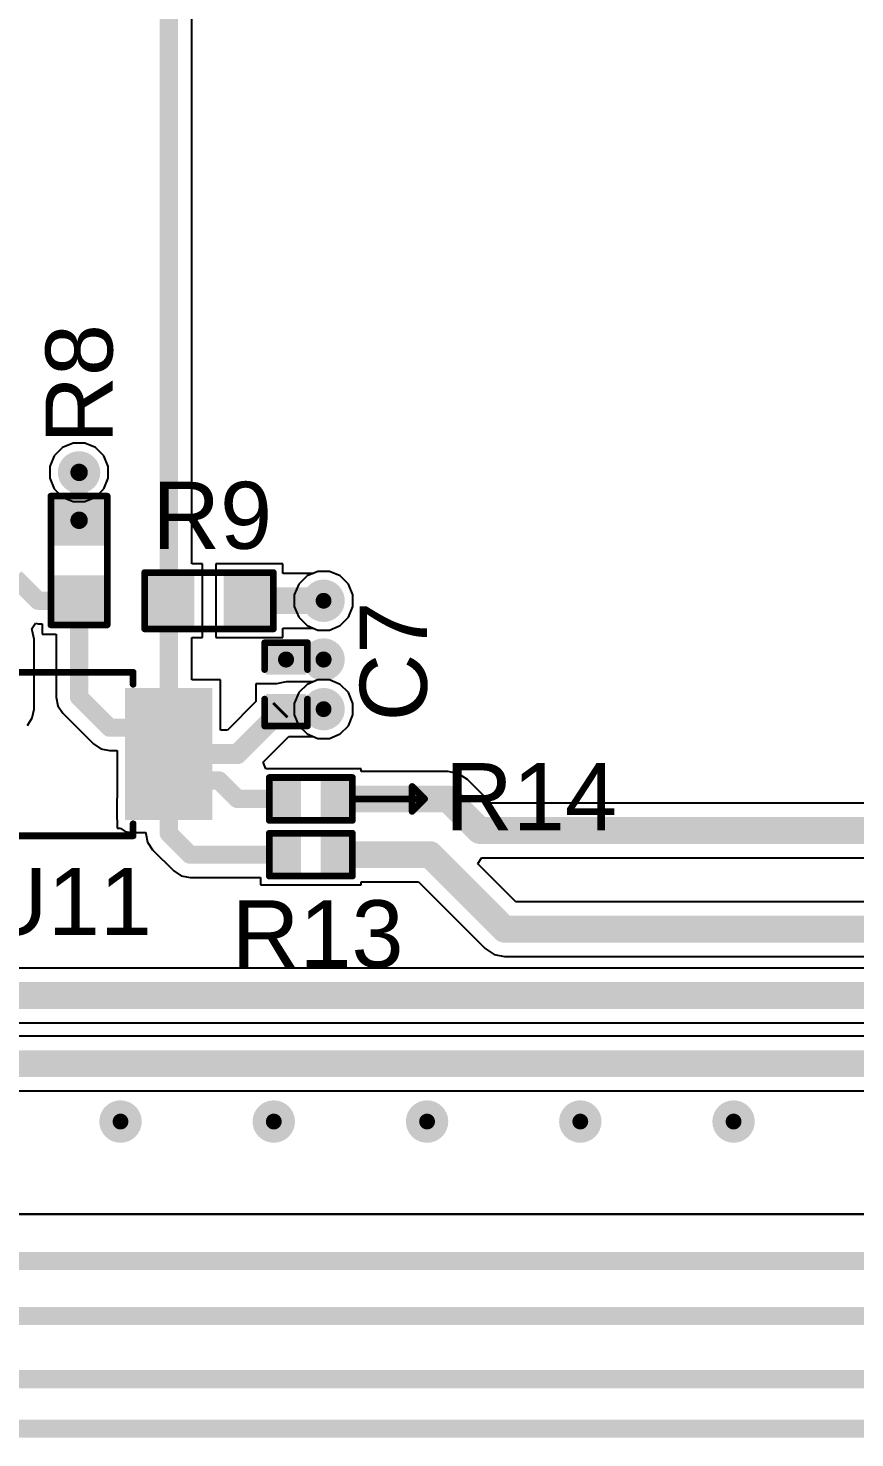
# Model space of a CAD drawing. Header units: millimetres. Extents: x 0 to 174, y 0 to 132.
# Drawn here: x 43.38 to 59.03, y 72.32 to 99.01 of the extents above; entities that cross this region are included whole.
import ezdxf

# ---------------------------------------------------------------- set-up
doc = ezdxf.new("R2010")
doc.units = ezdxf.units.MM
for name, color, linetype in [('BottomLayer', 5, 'Continuous'), ('BottomSolder', 6, 'Continuous'), ('TopLayer', 1, 'Continuous'), ('TopOverlay', 2, 'Continuous'), ('TopPaste', 8, 'Continuous'), ('TopSolder', 216, 'Continuous'), ('ViaHoleLayer', 16, 'Continuous')]:
    doc.layers.add(name, color=color, linetype=linetype)
doc.styles.add('Arial', font='', dxfattribs={"height": 0.2})
doc.styles.get('Arial').set_extended_font_data('Arial')

# ---------------------------------------------------------------- blocks, each defined once
blk = doc.blocks.new('10_VSSOP_6')
at = {"layer": 'TopLayer'}
for points in [[(-2.925, 1.15), (-1.475, 1.15), (-1.475, 0.85), (-2.925, 0.85)], [(1.475, 1.15), (2.925, 1.15), (2.925, 0.85), (1.475, 0.85)], [(-2.925, 0.65), (-1.475, 0.65), (-1.475, 0.35), (-2.925, 0.35)], [(1.475, 0.65), (2.925, 0.65), (2.925, 0.35), (1.475, 0.35)], [(-2.925, 0.15), (-1.475, 0.15), (-1.475, -0.15), (-2.925, -0.15)], [(1.475, 0.15), (2.925, 0.15), (2.925, -0.15), (1.475, -0.15)], [(-2.925, -0.35), (-1.475, -0.35), (-1.475, -0.65), (-2.925, -0.65)], [(1.475, -0.35), (2.925, -0.35), (2.925, -0.65), (1.475, -0.65)], [(-2.925, -0.85), (-1.475, -0.85), (-1.475, -1.15), (-2.925, -1.15)], [(1.475, -0.85), (2.925, -0.85), (2.925, -1.15), (1.475, -1.15)]]:
    blk.add_hatch(color=1, dxfattribs=at).paths.add_polyline_path(points)
at = {"layer": 'TopPaste'}
for points in [[(-2.925, 1.15), (-1.475, 1.15), (-1.475, 0.85), (-2.925, 0.85)], [(1.475, 1.15), (2.925, 1.15), (2.925, 0.85), (1.475, 0.85)], [(-2.925, 0.65), (-1.475, 0.65), (-1.475, 0.35), (-2.925, 0.35)], [(1.475, 0.65), (2.925, 0.65), (2.925, 0.35), (1.475, 0.35)], [(-2.925, 0.15), (-1.475, 0.15), (-1.475, -0.15), (-2.925, -0.15)], [(1.475, 0.15), (2.925, 0.15), (2.925, -0.15), (1.475, -0.15)], [(-2.925, -0.35), (-1.475, -0.35), (-1.475, -0.65), (-2.925, -0.65)], [(1.475, -0.35), (2.925, -0.35), (2.925, -0.65), (1.475, -0.65)], [(-2.925, -0.85), (-1.475, -0.85), (-1.475, -1.15), (-2.925, -1.15)], [(1.475, -0.85), (2.925, -0.85), (2.925, -1.15), (1.475, -1.15)]]:
    blk.add_hatch(color=8, dxfattribs=at).paths.add_polyline_path(points)
at = {"layer": 'TopSolder'}
for points in [[(-3.027, 1.252), (-1.373, 1.252), (-1.373, 0.748), (-3.027, 0.748)], [(1.373, 1.252), (3.027, 1.252), (3.027, 0.748), (1.373, 0.748)], [(-3.027, 0.752), (-1.373, 0.752), (-1.373, 0.248), (-3.027, 0.248)], [(1.373, 0.752), (3.027, 0.752), (3.027, 0.248), (1.373, 0.248)], [(-3.027, 0.252), (-1.373, 0.252), (-1.373, -0.252), (-3.027, -0.252)], [(1.373, 0.252), (3.027, 0.252), (3.027, -0.252), (1.373, -0.252)], [(-3.027, -0.248), (-1.373, -0.248), (-1.373, -0.752), (-3.027, -0.752)], [(1.373, -0.248), (3.027, -0.248), (3.027, -0.752), (1.373, -0.752)], [(-3.027, -0.748), (-1.373, -0.748), (-1.373, -1.252), (-3.027, -1.252)], [(1.373, -0.748), (3.027, -0.748), (3.027, -1.252), (1.373, -1.252)]]:
    blk.add_hatch(color=216, dxfattribs=at).paths.add_polyline_path(points)
at = {"layer": 'TopOverlay', "const_width": 0.127}
for points in [[(-1.524, 1.321), (-1.524, 1.549)], [(-1.524, 1.549), (1.524, 1.549)], [(1.524, 1.321), (1.524, 1.549)], [(-3.175, 0.889), (-3.175, 1.143)], [(-3.175, 1.143), (-3.048, 1.016)], [(-3.175, 0.889), (-3.048, 1.016)], [(-1.524, -1.549), (-1.524, -1.321)], [(1.524, -1.549), (1.524, -1.321)], [(-1.524, -1.549), (1.524, -1.549)]]:
    blk.add_lwpolyline(points, dxfattribs=at)
at = {"layer": 'TopOverlay', "const_width": 0.0635}
for points in [[(-1.556, 1.549, 1), (-1.492, 1.549, 1)], [(-1.556, 1.549, 1), (-1.492, 1.549, 1)], [(1.492, 1.549, 1), (1.556, 1.549, 1)], [(1.492, 1.549, 1), (1.556, 1.549, 1)], [(-1.556, 1.321, 1), (-1.492, 1.321, 1)], [(1.492, 1.321, 1), (1.556, 1.321, 1)], [(-3.207, 1.143, 1), (-3.143, 1.143, 1)], [(-3.207, 1.143, 1), (-3.143, 1.143, 1)], [(-3.08, 1.016, 1), (-3.016, 1.016, 1)], [(-3.08, 1.016, 1), (-3.016, 1.016, 1)], [(-3.207, 0.889, 1), (-3.143, 0.889, 1)], [(-3.207, 0.889, 1), (-3.143, 0.889, 1)], [(-1.556, -1.321, 1), (-1.492, -1.321, 1)], [(1.492, -1.321, 1), (1.556, -1.321, 1)], [(-1.556, -1.549, 1), (-1.492, -1.549, 1)], [(-1.556, -1.549, 1), (-1.492, -1.549, 1)], [(1.492, -1.549, 1), (1.556, -1.549, 1)], [(1.492, -1.549, 1), (1.556, -1.549, 1)]]:
    blk.add_lwpolyline(points, format="xyb", close=True, dxfattribs=at)
blk = doc.blocks.new('R___0402_45')
at = {"layer": 'TopLayer'}
for points in [[(-0.699, -0.318), (-0.699, 0.318), (-0.241, 0.318), (-0.241, -0.318)], [(0.241, -0.318), (0.241, 0.318), (0.699, 0.318), (0.699, -0.318)]]:
    blk.add_hatch(color=1, dxfattribs=at).paths.add_polyline_path(points)
at = {"layer": 'TopPaste'}
for points in [[(-0.699, -0.318), (-0.699, 0.318), (-0.241, 0.318), (-0.241, -0.318)], [(0.241, -0.318), (0.241, 0.318), (0.699, 0.318), (0.699, -0.318)]]:
    blk.add_hatch(color=8, dxfattribs=at).paths.add_polyline_path(points)
at = {"layer": 'TopSolder'}
for points in [[(-0.754, -0.373), (-0.754, 0.373), (-0.186, 0.373), (-0.186, -0.373)], [(0.186, -0.373), (0.186, 0.373), (0.754, 0.373), (0.754, -0.373)]]:
    blk.add_hatch(color=216, dxfattribs=at).paths.add_polyline_path(points)
at = {"layer": 'TopOverlay'}
for points, const_width in [([(-0.787, 0.406), (0.787, 0.406)], 0.127), ([(-0.787, -0.406), (-0.787, 0.406)], 0.127), ([(0.787, -0.406), (0.787, 0.406)], 0.127), ([(-0.787, -0.406), (0.787, -0.406)], 0.127), ([(-0.813, -0.432), (0.813, -0.432)], 0.00323)]:
    blk.add_lwpolyline(points, dxfattribs=dict(at, const_width=const_width))
for points, const_width in [([(-0.819, 0.406, 1), (-0.756, 0.406, 1)], 0.0635), ([(-0.819, 0.406, 1), (-0.756, 0.406, 1)], 0.0635), ([(0.756, 0.406, 1), (0.819, 0.406, 1)], 0.0635), ([(0.756, 0.406, 1), (0.819, 0.406, 1)], 0.0635), ([(-0.819, -0.406, 1), (-0.756, -0.406, 1)], 0.0635), ([(-0.819, -0.406, 1), (-0.756, -0.406, 1)], 0.0635), ([(-0.814, -0.432, 1), (-0.812, -0.432, 1)], 0.00161), ([(0.756, -0.406, 1), (0.819, -0.406, 1)], 0.0635), ([(0.756, -0.406, 1), (0.819, -0.406, 1)], 0.0635), ([(0.812, -0.432, 1), (0.814, -0.432, 1)], 0.00161)]:
    blk.add_lwpolyline(points, format="xyb", close=True, dxfattribs=dict(at, const_width=const_width))
blk = doc.blocks.new('R___0402_46')
at = {"layer": 'TopLayer'}
for points in [[(-0.699, -0.318), (-0.699, 0.318), (-0.241, 0.318), (-0.241, -0.318)], [(0.241, -0.318), (0.241, 0.318), (0.699, 0.318), (0.699, -0.318)]]:
    blk.add_hatch(color=1, dxfattribs=at).paths.add_polyline_path(points)
at = {"layer": 'TopPaste'}
for points in [[(-0.699, -0.318), (-0.699, 0.318), (-0.241, 0.318), (-0.241, -0.318)], [(0.241, -0.318), (0.241, 0.318), (0.699, 0.318), (0.699, -0.318)]]:
    blk.add_hatch(color=8, dxfattribs=at).paths.add_polyline_path(points)
at = {"layer": 'TopSolder'}
for points in [[(-0.754, -0.373), (-0.754, 0.373), (-0.186, 0.373), (-0.186, -0.373)], [(0.186, -0.373), (0.186, 0.373), (0.754, 0.373), (0.754, -0.373)]]:
    blk.add_hatch(color=216, dxfattribs=at).paths.add_polyline_path(points)
at = {"layer": 'TopOverlay'}
for points, const_width in [([(-0.787, 0.406), (0.787, 0.406)], 0.127), ([(-0.787, -0.406), (-0.787, 0.406)], 0.127), ([(0.787, -0.406), (0.787, 0.406)], 0.127), ([(-0.787, -0.406), (0.787, -0.406)], 0.127), ([(-0.813, -0.432), (0.813, -0.432)], 0.00323)]:
    blk.add_lwpolyline(points, dxfattribs=dict(at, const_width=const_width))
for points, const_width in [([(-0.819, 0.406, 1), (-0.756, 0.406, 1)], 0.0635), ([(-0.819, 0.406, 1), (-0.756, 0.406, 1)], 0.0635), ([(0.756, 0.406, 1), (0.819, 0.406, 1)], 0.0635), ([(0.756, 0.406, 1), (0.819, 0.406, 1)], 0.0635), ([(-0.819, -0.406, 1), (-0.756, -0.406, 1)], 0.0635), ([(-0.819, -0.406, 1), (-0.756, -0.406, 1)], 0.0635), ([(-0.814, -0.432, 1), (-0.812, -0.432, 1)], 0.00161), ([(0.756, -0.406, 1), (0.819, -0.406, 1)], 0.0635), ([(0.756, -0.406, 1), (0.819, -0.406, 1)], 0.0635), ([(0.812, -0.432, 1), (0.814, -0.432, 1)], 0.00161)]:
    blk.add_lwpolyline(points, format="xyb", close=True, dxfattribs=dict(at, const_width=const_width))
blk = doc.blocks.new('R___0603_50')
at = {"layer": 'TopLayer'}
for points in [[(-0.381, 0.4445), (-0.381, -0.4445), (-1.143, -0.4445), (-1.143, 0.4445)], [(1.143, 0.4445), (1.143, -0.4445), (0.381, -0.4445), (0.381, 0.4445)]]:
    blk.add_hatch(color=1, dxfattribs=at).paths.add_polyline_path(points)
at = {"layer": 'TopPaste'}
for points in [[(-0.381, 0.4445), (-0.381, -0.4445), (-1.143, -0.4445), (-1.143, 0.4445)], [(1.143, 0.4445), (1.143, -0.4445), (0.381, -0.4445), (0.381, 0.4445)]]:
    blk.add_hatch(color=8, dxfattribs=at).paths.add_polyline_path(points)
at = {"layer": 'TopSolder'}
for points in [[(-0.2794, 0.5461), (-0.2794, -0.5461), (-1.2446, -0.5461), (-1.2446, 0.5461)], [(1.2446, 0.5461), (1.2446, -0.5461), (0.2794, -0.5461), (0.2794, 0.5461)]]:
    blk.add_hatch(color=216, dxfattribs=at).paths.add_polyline_path(points)
at = {"layer": 'TopOverlay', "const_width": 0.127}
for points in [[(-1.2192, 0.5334), (1.2192, 0.5334)], [(-1.2192, -0.5334), (-1.2192, 0.5334)], [(1.2192, -0.5334), (1.2192, 0.5334)], [(-1.2192, -0.5334), (1.2192, -0.5334)]]:
    blk.add_lwpolyline(points, dxfattribs=at)
at = {"layer": 'TopOverlay', "const_width": 0.0635}
for points in [[(-1.25095, 0.5334, 1), (-1.18745, 0.5334, 1)], [(-1.25095, 0.5334, 1), (-1.18745, 0.5334, 1)], [(1.18745, 0.5334, 1), (1.25095, 0.5334, 1)], [(1.18745, 0.5334, 1), (1.25095, 0.5334, 1)], [(-1.25095, -0.5334, 1), (-1.18745, -0.5334, 1)], [(-1.25095, -0.5334, 1), (-1.18745, -0.5334, 1)], [(1.18745, -0.5334, 1), (1.25095, -0.5334, 1)], [(1.18745, -0.5334, 1), (1.25095, -0.5334, 1)]]:
    blk.add_lwpolyline(points, format="xyb", close=True, dxfattribs=at)
blk = doc.blocks.new('R___0603_51')
at = {"layer": 'TopLayer'}
for points in [[(-0.381, 0.4445), (-0.381, -0.4445), (-1.143, -0.4445), (-1.143, 0.4445)], [(1.143, 0.4445), (1.143, -0.4445), (0.381, -0.4445), (0.381, 0.4445)]]:
    blk.add_hatch(color=1, dxfattribs=at).paths.add_polyline_path(points)
at = {"layer": 'TopPaste'}
for points in [[(-0.381, 0.4445), (-0.381, -0.4445), (-1.143, -0.4445), (-1.143, 0.4445)], [(1.143, 0.4445), (1.143, -0.4445), (0.381, -0.4445), (0.381, 0.4445)]]:
    blk.add_hatch(color=8, dxfattribs=at).paths.add_polyline_path(points)
at = {"layer": 'TopSolder'}
for points in [[(-0.2794, 0.5461), (-0.2794, -0.5461), (-1.2446, -0.5461), (-1.2446, 0.5461)], [(1.2446, 0.5461), (1.2446, -0.5461), (0.2794, -0.5461), (0.2794, 0.5461)]]:
    blk.add_hatch(color=216, dxfattribs=at).paths.add_polyline_path(points)
at = {"layer": 'TopOverlay', "const_width": 0.127}
for points in [[(-1.2192, 0.5334), (1.2192, 0.5334)], [(-1.2192, 0.5334), (-1.2192, -0.5334)], [(1.2192, 0.5334), (1.2192, -0.5334)], [(-1.2192, -0.5334), (1.2192, -0.5334)]]:
    blk.add_lwpolyline(points, dxfattribs=at)
at = {"layer": 'TopOverlay', "const_width": 0.0635}
for points in [[(-1.25095, 0.5334, 1), (-1.18745, 0.5334, 1)], [(-1.25095, 0.5334, 1), (-1.18745, 0.5334, 1)], [(1.18745, 0.5334, 1), (1.25095, 0.5334, 1)], [(1.18745, 0.5334, 1), (1.25095, 0.5334, 1)], [(-1.25095, -0.5334, 1), (-1.18745, -0.5334, 1)], [(-1.25095, -0.5334, 1), (-1.18745, -0.5334, 1)], [(1.18745, -0.5334, 1), (1.25095, -0.5334, 1)], [(1.18745, -0.5334, 1), (1.25095, -0.5334, 1)]]:
    blk.add_lwpolyline(points, format="xyb", close=True, dxfattribs=at)
blk = doc.blocks.new('C___0402_104')
at = {"layer": 'TopLayer'}
for points in [[(-0.699, -0.318), (-0.699, 0.318), (-0.241, 0.318), (-0.241, -0.318)], [(0.241, -0.318), (0.241, 0.318), (0.699, 0.318), (0.699, -0.318)]]:
    blk.add_hatch(color=1, dxfattribs=at).paths.add_polyline_path(points)
at = {"layer": 'TopPaste'}
for points in [[(-0.699, -0.318), (-0.699, 0.318), (-0.241, 0.318), (-0.241, -0.318)], [(0.241, -0.318), (0.241, 0.318), (0.699, 0.318), (0.699, -0.318)]]:
    blk.add_hatch(color=8, dxfattribs=at).paths.add_polyline_path(points)
at = {"layer": 'TopSolder'}
for points in [[(-0.758, -0.377), (-0.758, 0.377), (-0.181, 0.377), (-0.181, -0.377)], [(0.181, -0.377), (0.181, 0.377), (0.758, 0.377), (0.758, -0.377)]]:
    blk.add_hatch(color=216, dxfattribs=at).paths.add_polyline_path(points)
at = {"layer": 'TopOverlay', "const_width": 0.127}
for points in [[(-0.787, 0.406), (-0.787, -0.406)], [(-0.787, 0.406), (-0.279, 0.406)], [(0.279, 0.406), (0.787, 0.406)], [(0.787, 0.406), (0.787, -0.406)], [(-0.787, -0.406), (-0.279, -0.406)], [(0.279, -0.406), (0.787, -0.406)]]:
    blk.add_lwpolyline(points, dxfattribs=at)
at = {"layer": 'TopOverlay', "const_width": 0.0635}
for points in [[(-0.819, 0.406, 1), (-0.756, 0.406, 1)], [(-0.819, 0.406, 1), (-0.756, 0.406, 1)], [(-0.311, 0.406, 1), (-0.248, 0.406, 1)], [(0.248, 0.406, 1), (0.311, 0.406, 1)], [(0.756, 0.406, 1), (0.819, 0.406, 1)], [(0.756, 0.406, 1), (0.819, 0.406, 1)], [(-0.819, -0.406, 1), (-0.756, -0.406, 1)], [(-0.819, -0.406, 1), (-0.756, -0.406, 1)], [(-0.311, -0.406, 1), (-0.248, -0.406, 1)], [(0.248, -0.406, 1), (0.311, -0.406, 1)], [(0.756, -0.406, 1), (0.819, -0.406, 1)], [(0.756, -0.406, 1), (0.819, -0.406, 1)]]:
    blk.add_lwpolyline(points, format="xyb", close=True, dxfattribs=at)

msp = doc.modelspace()

# ---------------------------------------------------------------- hatches: boundary and pattern name
at = {"layer": 'BottomLayer'}
h = msp.add_hatch(color=5, dxfattribs=at)
edge = h.paths.add_edge_path()
edge.add_arc((44.34, 90.602), 0.3, 0, 360)
h = msp.add_hatch(color=5, dxfattribs=at)
edge = h.paths.add_edge_path()
edge.add_arc((48.971, 88.171), 0.3, 0, 360)
h = msp.add_hatch(color=5, dxfattribs=at)
edge = h.paths.add_edge_path()
edge.add_arc((48.971, 87.058), 0.3, 0, 360)
h = msp.add_hatch(color=5, dxfattribs=at)
edge = h.paths.add_edge_path()
edge.add_arc((48.971, 86.118), 0.3, 0, 360)
h = msp.add_hatch(color=5, dxfattribs=at)
edge = h.paths.add_edge_path()
edge.add_arc((45.125, 78.308), 0.3, 0, 360)
h = msp.add_hatch(color=5, dxfattribs=at)
edge = h.paths.add_edge_path()
edge.add_arc((48.028, 78.308), 0.3, 0, 360)
h = msp.add_hatch(color=5, dxfattribs=at)
edge = h.paths.add_edge_path()
edge.add_arc((50.931, 78.308), 0.3, 0, 360)
h = msp.add_hatch(color=5, dxfattribs=at)
edge = h.paths.add_edge_path()
edge.add_arc((53.833, 78.308), 0.3, 0, 360)
h = msp.add_hatch(color=5, dxfattribs=at)
edge = h.paths.add_edge_path()
edge.add_arc((56.736, 78.308), 0.3, 0, 360)
at = {"layer": 'BottomSolder'}
h = msp.add_hatch(color=6, dxfattribs=at)
edge = h.paths.add_edge_path()
edge.add_arc((44.34, 90.602), 0.402, 0, 360)
h = msp.add_hatch(color=6, dxfattribs=at)
edge = h.paths.add_edge_path()
edge.add_arc((48.971, 88.171), 0.402, 0, 360)
h = msp.add_hatch(color=6, dxfattribs=at)
edge = h.paths.add_edge_path()
edge.add_arc((48.971, 87.058), 0.402, 0, 360)
h = msp.add_hatch(color=6, dxfattribs=at)
edge = h.paths.add_edge_path()
edge.add_arc((48.971, 86.118), 0.402, 0, 360)
h = msp.add_hatch(color=6, dxfattribs=at)
edge = h.paths.add_edge_path()
edge.add_arc((45.125, 78.308), 0.402, 0, 360)
h = msp.add_hatch(color=6, dxfattribs=at)
edge = h.paths.add_edge_path()
edge.add_arc((48.028, 78.308), 0.402, 0, 360)
h = msp.add_hatch(color=6, dxfattribs=at)
edge = h.paths.add_edge_path()
edge.add_arc((50.931, 78.308), 0.402, 0, 360)
h = msp.add_hatch(color=6, dxfattribs=at)
edge = h.paths.add_edge_path()
edge.add_arc((53.833, 78.308), 0.402, 0, 360)
h = msp.add_hatch(color=6, dxfattribs=at)
edge = h.paths.add_edge_path()
edge.add_arc((56.736, 78.308), 0.402, 0, 360)
at = {"layer": 'TopLayer'}
h = msp.add_hatch(color=1, dxfattribs=at)
edge = h.paths.add_edge_path()
edge.add_arc((44.34, 90.602), 0.3, 0, 360)
h = msp.add_hatch(color=1, dxfattribs=at)
edge = h.paths.add_edge_path()
edge.add_arc((48.971, 88.171), 0.3, 0, 360)
h = msp.add_hatch(color=1, dxfattribs=at)
edge = h.paths.add_edge_path()
edge.add_arc((48.971, 87.058), 0.3, 0, 360)
h = msp.add_hatch(color=1, dxfattribs=at)
edge = h.paths.add_edge_path()
edge.add_arc((48.971, 86.118), 0.3, 0, 360)
msp.add_hatch(color=1, dxfattribs=at).paths.add_polyline_path([(45.315, 84.039), (46.765, 84.039), (46.765, 84.418), (45.315, 84.418)])
h = msp.add_hatch(color=1, dxfattribs=at)
edge = h.paths.add_edge_path()
edge.add_arc((45.125, 78.308), 0.3, 0, 360)
h = msp.add_hatch(color=1, dxfattribs=at)
edge = h.paths.add_edge_path()
edge.add_arc((48.028, 78.308), 0.3, 0, 360)
h = msp.add_hatch(color=1, dxfattribs=at)
edge = h.paths.add_edge_path()
edge.add_arc((50.931, 78.308), 0.3, 0, 360)
h = msp.add_hatch(color=1, dxfattribs=at)
edge = h.paths.add_edge_path()
edge.add_arc((53.833, 78.308), 0.3, 0, 360)
h = msp.add_hatch(color=1, dxfattribs=at)
edge = h.paths.add_edge_path()
edge.add_arc((56.736, 78.308), 0.3, 0, 360)
at = {"layer": 'TopSolder'}
h = msp.add_hatch(color=216, dxfattribs=at)
edge = h.paths.add_edge_path()
edge.add_arc((44.34, 90.602), 0.402, 0, 360)
h = msp.add_hatch(color=216, dxfattribs=at)
edge = h.paths.add_edge_path()
edge.add_arc((48.971, 88.171), 0.402, 0, 360)
h = msp.add_hatch(color=216, dxfattribs=at)
edge = h.paths.add_edge_path()
edge.add_arc((48.971, 87.058), 0.402, 0, 360)
h = msp.add_hatch(color=216, dxfattribs=at)
edge = h.paths.add_edge_path()
edge.add_arc((48.971, 86.118), 0.402, 0, 360)
h = msp.add_hatch(color=216, dxfattribs=at)
edge = h.paths.add_edge_path()
edge.add_arc((45.125, 78.308), 0.402, 0, 360)
h = msp.add_hatch(color=216, dxfattribs=at)
edge = h.paths.add_edge_path()
edge.add_arc((48.028, 78.308), 0.402, 0, 360)
h = msp.add_hatch(color=216, dxfattribs=at)
edge = h.paths.add_edge_path()
edge.add_arc((50.931, 78.308), 0.402, 0, 360)
h = msp.add_hatch(color=216, dxfattribs=at)
edge = h.paths.add_edge_path()
edge.add_arc((53.833, 78.308), 0.402, 0, 360)
h = msp.add_hatch(color=216, dxfattribs=at)
edge = h.paths.add_edge_path()
edge.add_arc((56.736, 78.308), 0.402, 0, 360)
at = {"layer": 'ViaHoleLayer'}
h = msp.add_hatch(color=16, dxfattribs=at)
edge = h.paths.add_edge_path()
edge.add_arc((44.34, 90.602), 0.15, 0, 360)
h = msp.add_hatch(color=16, dxfattribs=at)
edge = h.paths.add_edge_path()
edge.add_arc((48.971, 88.171), 0.15, 0, 360)
h = msp.add_hatch(color=16, dxfattribs=at)
edge = h.paths.add_edge_path()
edge.add_arc((48.971, 87.058), 0.15, 0, 360)
h = msp.add_hatch(color=16, dxfattribs=at)
edge = h.paths.add_edge_path()
edge.add_arc((48.971, 86.118), 0.15, 0, 360)
h = msp.add_hatch(color=16, dxfattribs=at)
edge = h.paths.add_edge_path()
edge.add_arc((45.125, 78.308), 0.15, 0, 360)
h = msp.add_hatch(color=16, dxfattribs=at)
edge = h.paths.add_edge_path()
edge.add_arc((48.028, 78.308), 0.15, 0, 360)
h = msp.add_hatch(color=16, dxfattribs=at)
edge = h.paths.add_edge_path()
edge.add_arc((50.931, 78.308), 0.15, 0, 360)
h = msp.add_hatch(color=16, dxfattribs=at)
edge = h.paths.add_edge_path()
edge.add_arc((53.833, 78.308), 0.15, 0, 360)
h = msp.add_hatch(color=16, dxfattribs=at)
edge = h.paths.add_edge_path()
edge.add_arc((56.736, 78.308), 0.15, 0, 360)

# ---------------------------------------------------------------- linework, layer by layer
at = {"layer": 'BottomLayer'}
for p, q in [((44.027, 91.071), (43.871, 90.916)), ((44.23, 91.156), (44.027, 91.071)), ((44.451, 91.156), (44.23, 91.156)), ((44.654, 91.071), (44.451, 91.156)), ((44.81, 90.916), (44.654, 91.071)), ((43.871, 90.916), (43.786, 90.712)), ((44.894, 90.712), (44.81, 90.916)), ((43.786, 90.712), (43.786, 90.492)), ((44.894, 90.492), (44.894, 90.712)), ((43.786, 90.492), (43.871, 90.288)), ((43.871, 90.288), (44.027, 90.132)), ((44.654, 90.132), (44.81, 90.288)), ((44.81, 90.288), (44.894, 90.492)), ((44.027, 90.132), (44.23, 90.048)), ((44.23, 90.048), (44.451, 90.048)), ((44.451, 90.048), (44.654, 90.132)), ((48.657, 88.641), (48.502, 88.485)), ((48.861, 88.725), (48.657, 88.641)), ((49.081, 88.725), (48.861, 88.725)), ((49.285, 88.641), (49.081, 88.725)), ((49.441, 88.485), (49.285, 88.641)), ((48.502, 88.485), (48.417, 88.281)), ((49.525, 88.281), (49.441, 88.485)), ((48.417, 88.281), (48.417, 88.061)), ((49.525, 88.061), (49.525, 88.281)), ((48.417, 88.061), (48.502, 87.857)), ((48.502, 87.857), (48.657, 87.701)), ((49.285, 87.701), (49.441, 87.857)), ((49.441, 87.857), (49.525, 88.061)), ((48.657, 87.701), (48.861, 87.617)), ((48.861, 87.617), (49.081, 87.617)), ((49.081, 87.617), (49.285, 87.701)), ((48.657, 86.587), (48.502, 86.432)), ((48.861, 86.672), (48.657, 86.587)), ((49.081, 86.672), (48.861, 86.672)), ((49.285, 86.587), (49.081, 86.672)), ((49.441, 86.432), (49.285, 86.587)), ((48.502, 86.432), (48.417, 86.228)), ((48.417, 86.228), (48.417, 86.008)), ((49.525, 86.228), (49.441, 86.432)), ((49.525, 86.008), (49.525, 86.228)), ((48.417, 86.008), (48.502, 85.804)), ((49.441, 85.804), (49.525, 86.008)), ((48.502, 85.804), (48.657, 85.648)), ((49.285, 85.648), (49.441, 85.804)), ((48.657, 85.648), (48.861, 85.564)), ((48.861, 85.564), (49.081, 85.564)), ((49.081, 85.564), (49.285, 85.648))]:
    msp.add_line(p, q, dxfattribs=at)
at = {"layer": 'TopLayer'}
for p, q in [((46.475, 88.87), (46.475, 102.684)), ((46.675, 88.87), (46.475, 88.87)), ((46.675, 87.473), (46.675, 88.87)), ((48.199, 88.87), (46.929, 88.87)), ((46.929, 88.87), (46.929, 87.473)), ((48.199, 88.689), (48.199, 88.87)), ((48.774, 88.689), (48.199, 88.689)), ((48.861, 88.725), (48.774, 88.689)), ((49.081, 88.725), (48.861, 88.725)), ((49.285, 88.641), (49.081, 88.725)), ((49.441, 88.485), (49.285, 88.641)), ((49.525, 88.281), (49.441, 88.485)), ((49.525, 88.061), (49.525, 88.281)), ((49.285, 87.701), (49.441, 87.857)), ((49.441, 87.857), (49.525, 88.061)), ((43.442, 87.631), (43.518, 87.745)), ((43.455, 87.611), (43.442, 87.631)), ((43.488, 87.445), (43.455, 87.611)), ((43.518, 87.745), (43.565, 87.736)), ((43.565, 87.736), (43.642, 87.736)), ((43.642, 87.736), (43.642, 87.536)), ((48.199, 87.473), (48.199, 87.653)), ((48.199, 87.653), (48.774, 87.653)), ((48.774, 87.653), (48.861, 87.617)), ((48.861, 87.617), (49.081, 87.617)), ((49.081, 87.617), (49.285, 87.701)), ((43.488, 86.118), (43.488, 87.445)), ((43.642, 87.536), (43.905, 87.536)), ((43.905, 87.536), (43.905, 86.346)), ((46.475, 86.672), (46.475, 87.473)), ((46.475, 87.473), (46.675, 87.473)), ((46.929, 87.473), (48.199, 87.473)), ((47.019, 86.672), (46.475, 86.672)), ((47.019, 85.721), (47.019, 86.672)), ((48.082, 86.6), (47.689, 86.6)), ((47.689, 86.6), (47.689, 86.26)), ((48.26, 86.636), (48.082, 86.6)), ((48.774, 86.636), (48.26, 86.636)), ((48.861, 86.672), (48.774, 86.636)), ((49.081, 86.672), (48.861, 86.672)), ((49.285, 86.587), (49.081, 86.672)), ((49.441, 86.432), (49.285, 86.587)), ((43.905, 86.346), (43.938, 86.18)), ((47.689, 86.26), (47.149, 85.721)), ((49.525, 86.228), (49.441, 86.432)), ((49.525, 86.008), (49.525, 86.228)), ((43.455, 85.951), (43.488, 86.118)), ((43.938, 86.18), (44.033, 86.039)), ((44.033, 86.039), (44.611, 85.46)), ((49.441, 85.804), (49.525, 86.008)), ((43.361, 85.81), (43.455, 85.951)), ((47.149, 85.721), (47.019, 85.721)), ((49.285, 85.648), (49.441, 85.804)), ((44.611, 85.46), (44.753, 85.366)), ((47.826, 85.116), (48.31, 85.6)), ((48.31, 85.6), (48.774, 85.6)), ((48.774, 85.6), (48.861, 85.564)), ((48.861, 85.564), (49.081, 85.564)), ((49.081, 85.564), (49.285, 85.648)), ((44.753, 85.366), (44.919, 85.333)), ((44.919, 85.333), (45.061, 85.333)), ((45.061, 85.333), (45.061, 84.443)), ((47.879, 84.989), (47.826, 85.116)), ((49.682, 84.989), (47.879, 84.989)), ((49.682, 84.936), (49.682, 84.989)), ((51.33, 84.936), (49.682, 84.936)), ((51.528, 84.896), (51.33, 84.936)), ((51.696, 84.784), (51.528, 84.896)), ((52.142, 84.338), (51.696, 84.784)), ((45.061, 84.443), (45.056, 84.418)), ((45.056, 84.418), (45.056, 84.039)), ((64.272, 84.338), (52.142, 84.338)), ((45.056, 84.039), (45.061, 84.014)), ((45.061, 84.014), (45.061, 83.864)), ((45.061, 83.864), (45.127, 83.864)), ((45.127, 83.864), (45.132, 83.856)), ((45.132, 83.856), (45.216, 83.8)), ((45.216, 83.8), (45.315, 83.78)), ((45.315, 83.78), (45.605, 83.78)), ((45.605, 83.78), (45.605, 83.764)), ((45.605, 83.764), (45.638, 83.598)), ((45.638, 83.598), (45.733, 83.457)), ((45.733, 83.457), (46.134, 83.055)), ((51.891, 83.19), (51.959, 83.302)), ((51.959, 83.302), (64.272, 83.302)), ((46.134, 83.055), (46.275, 82.961)), ((52.613, 82.468), (51.891, 83.19)), ((46.275, 82.961), (46.442, 82.928)), ((46.442, 82.928), (47.777, 82.928)), ((47.777, 82.928), (47.777, 82.791)), ((47.777, 82.791), (49.682, 82.791)), ((49.682, 82.791), (49.682, 82.845)), ((49.682, 82.845), (50.771, 82.845)), ((50.771, 82.845), (52.033, 81.583)), ((77.548, 82.468), (52.613, 82.468)), ((52.033, 81.583), (52.201, 81.471)), ((52.201, 81.471), (52.399, 81.432)), ((52.399, 81.432), (77.762, 81.432)), ((87.963, 81.214), (40.372, 81.214)), ((40.157, 80.178), (88.177, 80.178)), ((99.361, 79.923), (39.406, 79.923)), ((39.192, 78.887), (99.576, 78.887)), ((18.466, 76.556), (137.592, 76.556)), ((116.987, 76.556), (18.581, 76.556))]:
    msp.add_line(p, q, dxfattribs=at)
for points, const_width in [([(46.04, 88.171), (46.04, 103.032)], 0.345), ([(44.34, 89.695), (44.34, 90.602)], 0.33), ([(43.129, 88.607), (43.565, 88.171)], 0.345), ([(47.564, 88.171), (48.971, 88.171)], 0.508), ([(43.565, 88.171), (44.34, 88.171)], 0.345), ([(44.34, 86.346), (44.34, 88.171)], 0.345), ([(46.04, 86.268), (46.04, 88.171)], 0.345), ([(48.26, 87.058), (48.971, 87.058)], 0.305), ([(44.34, 86.346), (44.919, 85.768)], 0.345), ([(47.337, 85.268), (48.133, 86.064)], 0.381), ([(48.133, 86.08), (48.171, 86.118)], 0.381), ([(48.133, 86.064), (48.133, 86.08)], 0.381), ([(48.171, 86.118), (48.26, 86.118)], 0.381), ([(48.26, 86.118), (48.971, 86.118)], 0.508), ([(44.919, 85.768), (46.04, 85.768)], 0.345), ([(46.04, 85.268), (47.337, 85.268)], 0.381), ([(46.04, 84.768), (46.99, 84.768)], 0.345), ([(46.99, 84.768), (47.34, 84.418)], 0.345), ([(49.2, 84.418), (51.33, 84.418)], 0.508), ([(51.33, 84.418), (51.928, 83.82)], 0.508), ([(46.04, 83.764), (46.04, 84.243)], 0.345), ([(47.34, 84.418), (48.26, 84.418)], 0.345), ([(46.04, 83.764), (46.442, 83.363)], 0.345), ([(51.928, 83.82), (65.278, 83.82)], 0.508), ([(49.2, 83.363), (50.986, 83.363)], 0.508), ([(50.986, 83.363), (52.399, 81.95)], 0.508), ([(46.442, 83.363), (48.26, 83.363)], 0.345), ([(48.26, 83.363), (48.283, 83.363)], 0.345), ([(52.399, 81.95), (77.762, 81.95)], 0.508), ([(40.157, 80.696), (88.177, 80.696)], 0.508), ([(39.192, 79.405), (99.576, 79.405)], 0.508), ([(19.431, 75.667), (116.713, 75.667)], 0.345), ([(19.431, 74.625), (122.606, 74.625)], 0.345), ([(35.662, 73.431), (132.013, 73.431)], 0.345), ([(34.798, 72.492), (132.37, 72.492)], 0.345)]:
    msp.add_lwpolyline(points, dxfattribs=dict(at, const_width=const_width))
for points, const_width in [([(44.258, 90.602, 1), (44.423, 90.602, 1)], 0.165), ([(44.258, 89.695, 1), (44.423, 89.695, 1)], 0.165), ([(47.437, 88.171, 1), (47.691, 88.171, 1)], 0.254), ([(48.844, 88.171, 1), (49.098, 88.171, 1)], 0.254), ([(43.479, 88.171, 1), (43.652, 88.171, 1)], 0.173), ([(43.479, 88.171, 1), (43.652, 88.171, 1)], 0.173), ([(44.254, 88.171, 1), (44.427, 88.171, 1)], 0.173), ([(44.254, 88.171, 1), (44.427, 88.171, 1)], 0.173), ([(45.954, 88.171, 1), (46.127, 88.171, 1)], 0.173), ([(45.954, 88.171, 1), (46.127, 88.171, 1)], 0.173), ([(48.184, 87.058, 1), (48.336, 87.058, 1)], 0.152), ([(48.895, 87.058, 1), (49.047, 87.058, 1)], 0.152), ([(44.254, 86.346, 1), (44.427, 86.346, 1)], 0.173), ([(44.254, 86.346, 1), (44.427, 86.346, 1)], 0.173), ([(45.954, 86.268, 1), (46.127, 86.268, 1)], 0.173), ([(48.038, 86.08, 1), (48.228, 86.08, 1)], 0.191), ([(48.038, 86.08, 1), (48.228, 86.08, 1)], 0.191), ([(48.038, 86.064, 1), (48.228, 86.064, 1)], 0.191), ([(48.038, 86.064, 1), (48.228, 86.064, 1)], 0.191), ([(48.076, 86.118, 1), (48.266, 86.118, 1)], 0.191), ([(48.076, 86.118, 1), (48.266, 86.118, 1)], 0.191), ([(48.133, 86.118, 1), (48.387, 86.118, 1)], 0.254), ([(48.165, 86.118, 1), (48.355, 86.118, 1)], 0.191), ([(48.844, 86.118, 1), (49.098, 86.118, 1)], 0.254), ([(44.833, 85.768, 1), (45.005, 85.768, 1)], 0.173), ([(44.833, 85.768, 1), (45.005, 85.768, 1)], 0.173), ([(45.954, 85.768, 1), (46.127, 85.768, 1)], 0.173), ([(45.945, 85.268, 1), (46.136, 85.268, 1)], 0.191), ([(47.242, 85.268, 1), (47.432, 85.268, 1)], 0.191), ([(47.242, 85.268, 1), (47.432, 85.268, 1)], 0.191), ([(45.954, 84.768, 1), (46.127, 84.768, 1)], 0.173), ([(46.903, 84.768, 1), (47.076, 84.768, 1)], 0.173), ([(46.903, 84.768, 1), (47.076, 84.768, 1)], 0.173), ([(49.073, 84.418, 1), (49.327, 84.418, 1)], 0.254), ([(51.203, 84.418, 1), (51.457, 84.418, 1)], 0.254), ([(51.203, 84.418, 1), (51.457, 84.418, 1)], 0.254), ([(45.954, 84.243, 1), (46.127, 84.243, 1)], 0.173), ([(47.253, 84.418, 1), (47.426, 84.418, 1)], 0.173), ([(47.253, 84.418, 1), (47.426, 84.418, 1)], 0.173), ([(48.174, 84.418, 1), (48.346, 84.418, 1)], 0.173), ([(45.954, 83.764, 1), (46.127, 83.764, 1)], 0.173), ([(45.954, 83.764, 1), (46.127, 83.764, 1)], 0.173), ([(51.801, 83.82, 1), (52.055, 83.82, 1)], 0.254), ([(51.801, 83.82, 1), (52.055, 83.82, 1)], 0.254), ([(49.073, 83.363, 1), (49.327, 83.363, 1)], 0.254), ([(50.859, 83.363, 1), (51.113, 83.363, 1)], 0.254), ([(50.859, 83.363, 1), (51.113, 83.363, 1)], 0.254), ([(46.356, 83.363, 1), (46.528, 83.363, 1)], 0.173), ([(46.356, 83.363, 1), (46.528, 83.363, 1)], 0.173), ([(48.174, 83.363, 1), (48.346, 83.363, 1)], 0.173), ([(48.174, 83.363, 1), (48.346, 83.363, 1)], 0.173), ([(48.197, 83.363, 1), (48.369, 83.363, 1)], 0.173), ([(52.272, 81.95, 1), (52.526, 81.95, 1)], 0.254), ([(52.272, 81.95, 1), (52.526, 81.95, 1)], 0.254)]:
    msp.add_lwpolyline(points, format="xyb", close=True, dxfattribs=dict(at, const_width=const_width))
at = {"layer": 'TopOverlay', "const_width": 0.127}
for points in [[(50.648, 84.418), (50.648, 84.654)], [(50.648, 84.654), (50.884, 84.418)], [(49.517, 84.418), (50.884, 84.418)], [(50.648, 84.181), (50.884, 84.418)], [(50.648, 84.181), (50.648, 84.418)]]:
    msp.add_lwpolyline(points, dxfattribs=at)
at = {"layer": 'TopOverlay', "const_width": 0.0635}
for points in [[(50.616, 84.654, 1), (50.679, 84.654, 1)], [(50.616, 84.654, 1), (50.679, 84.654, 1)], [(49.486, 84.418, 1), (49.549, 84.418, 1)], [(50.616, 84.418, 1), (50.679, 84.418, 1)], [(50.616, 84.418, 1), (50.679, 84.418, 1)], [(50.852, 84.418, 1), (50.916, 84.418, 1)], [(50.852, 84.418, 1), (50.916, 84.418, 1)], [(50.852, 84.418, 1), (50.916, 84.418, 1)], [(50.616, 84.181, 1), (50.679, 84.181, 1)], [(50.616, 84.181, 1), (50.679, 84.181, 1)]]:
    msp.add_lwpolyline(points, format="xyb", close=True, dxfattribs=at)

# ---------------------------------------------------------------- block references
at = {"rotation": 90}
for name, p in [('R___0603_51', (44.34, 88.933)), ('C___0402_104', (48.26, 86.588))]:
    msp.add_blockref(name, p, dxfattribs=at)
for name, p in [('R___0603_50', (46.802, 88.171)), ('10_VSSOP_6', (43.84, 85.268)), ('R___0402_45', (48.73, 84.418)), ('R___0402_46', (48.73, 83.363))]:
    msp.add_blockref(name, p)

# ---------------------------------------------------------------- texts
at = {"layer": 'TopOverlay', "style": 'Arial'}
for s, p in [('R8', (44.975, 91.144)), ('C7', (50.927, 85.886))]:
    msp.add_text(s, height=1.27, rotation=90, dxfattribs=at).set_placement(p)
for s, p in [('R9', (45.729, 89.154)), ('R14', (51.273, 83.826)), ('U11', (42.465, 81.839)), ('R13', (47.232, 81.229))]:
    msp.add_text(s, height=1.27, dxfattribs=at).set_placement(p)

doc.saveas('drawing.dxf')
